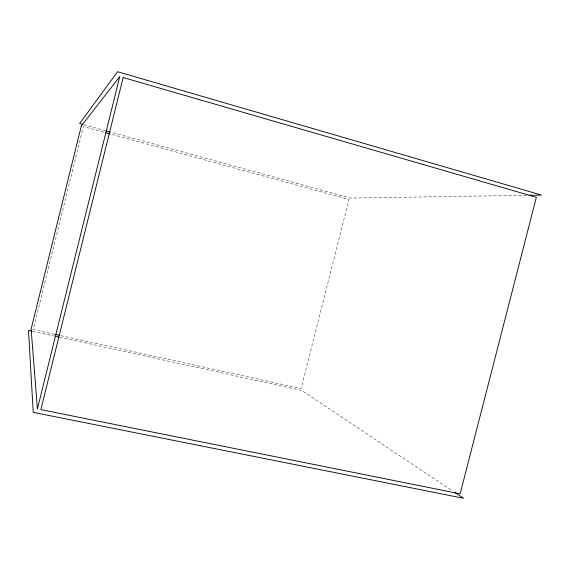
<?xml version="1.0" encoding="UTF-8"?>
<svg xmlns="http://www.w3.org/2000/svg" width="570" height="570" viewBox="0 0 570 570"><rect width="100%" height="100%" fill="white"/><g stroke="black" fill="none" stroke-linecap="round" stroke-linejoin="round"><path stroke-width="0.43" stroke-dasharray="2.85 2.14" d="M526.409 195.303L350.6 198.096L111.335 132.283M54.891 334.312L33.217 329.538L83.384 126.583L104.802 132.468M60.962 335.652L301.117 388.583L348.983 199.507L110.801 134.114M32.839 331.334L54.535 336.101M59.743 337.248L301.886 390.5L452.445 490.898M83.897 124.737L105.336 130.63"/><path stroke-width="0.85" d="M529.067 195.261L541.5 195.061L117.57 71.72L79.608 123.555L83.035 124.502M55.76 334.505L59.223 335.267M31.97 331.142L28.5 330.379L33.217 412.345L463.517 498.28L454.661 492.373M55.404 336.293L58.874 337.055M106.191 130.865L110.48 132.048M105.664 132.703L109.946 133.879M81.303 126.013L31.122 329.075L37.428 408.954L119.764 76.558L81.303 126.013M123.141 77.534L40.855 409.638L460.132 493.82L536.363 197.32L123.141 77.534"/></g></svg>
